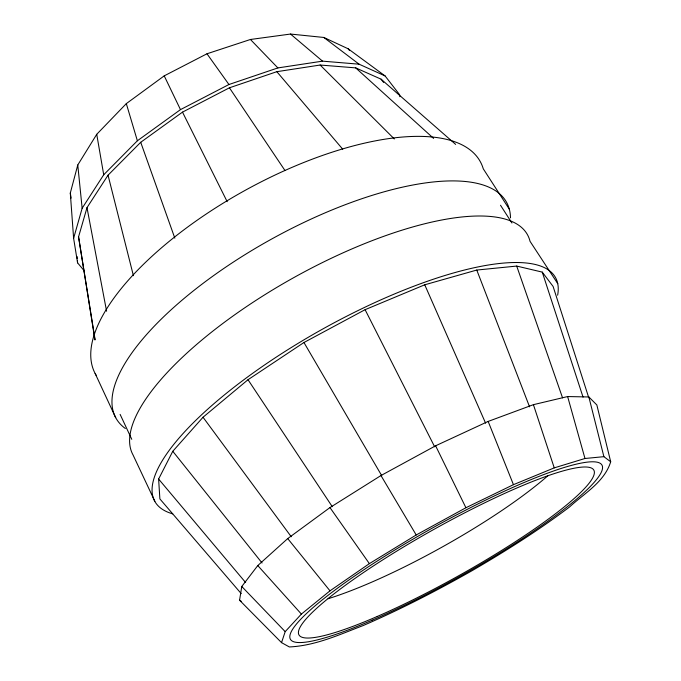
<?xml version="1.0" encoding="UTF-8"?>
<svg xmlns="http://www.w3.org/2000/svg" width="681" height="681" viewBox="0 0 681 681"><rect width="100%" height="100%" fill="white"/><g stroke="black" fill="none" stroke-linecap="round" stroke-linejoin="round"><path stroke-width="1.02" d="M239.567 600.233L241.772 586.486L257.776 565.57L287.714 538.577L329.962 507.583L380.968 475.542L435.61 445.791L488.158 421.428L533.419 404.667L567.631 396.555L588.861 396.972L596.845 404.965L610.695 461.786C604.464 482.105 584.281 493.333 569.512 506.987C538.467 530.439 505.523 551.21 471.916 570.772C436.615 590.793 400.513 609.401 363.254 625.516C339.334 634.658 315.337 645.758 289.365 646.95L281.534 642.634L239.567 600.233L241.261 601.306M84.367 270.961L77.591 262.857L73.616 238.299L70.305 193.038L77.77 164.989L96.736 134.31L126.317 103.631L164.223 75.863L206.981 53.782L250.438 39.481L290.515 34.05L323.833 37.464L348.119 48.768L385.097 75.94L399.585 94.668L399.858 96.719M73.616 238.299L82.146 208.241L103.716 174.77L137.375 140.78L180.482 109.624L228.944 84.512L277.882 67.921L322.53 61.145L359.083 64.184L385.097 75.94M94.957 339.989L78.562 236.869L86.998 207.654L108.041 175.196L140.72 142.286L182.499 112.127L229.429 87.798L276.835 71.684L320.147 65.035L355.678 67.87L381.071 79.166L455.657 144.406M281.534 642.634L285.194 631.636L301.385 614.075L329.996 590.836L369.374 563.63L416.21 534.968L465.915 507.737L513.448 484.668L554.249 467.873L584.979 458.492L603.894 456.67L610.695 461.786M241.21 593.611L159.882 498.918L158.613 479.041L172.778 451.282L203.032 417.24L248.012 379.717L303.956 342.509L365.093 309.685L424.74 284.794L476.768 270.051L516.709 266.075L542.263 272.111L553.117 286.471L588.75 397.678M323.833 37.464L359.083 64.184M290.515 34.05L322.53 61.145M355.678 67.87L433.61 138.413M320.147 65.035L394.308 138.95M250.438 39.481L277.882 67.921M241.772 586.486L285.194 631.636M257.776 565.57L301.385 614.075M276.835 71.684L342.688 149.156M158.613 479.041L245.645 582.553M287.714 538.577L329.996 590.836M348.119 48.768L349.404 50.377M172.778 451.282L262.057 562.974M381.071 79.166L383.658 82.461M203.032 417.24L291.247 536.739M206.981 53.782L228.944 84.512M329.962 507.583L369.374 563.63M229.429 87.798L284.845 170.327M248.012 379.717L332.285 506.69M557.79 283.713L530.031 241.312A225.879 76.459 -29.2 0 0 302.687 272.749A225.879 76.459 -29.2 0 0 132.974 454.814L154.893 501.369M509.328 209.212L483.272 168.811A219.776 88.445 -28.9 0 0 252.047 186.611A219.776 88.445 -28.9 0 0 96.14 375.24M500.501 205.236L511.925 223.01M380.968 475.542L416.21 534.968M303.956 342.509L381.718 475.644M365.093 309.685L434.657 446.813M182.499 112.127L227.182 201.678M435.61 445.791L465.915 507.737M164.223 75.863L180.482 109.624M120.128 414.388L131.774 439.313M95.144 373.477L115.702 417.683M424.74 284.794L485.604 423.173M488.158 421.428L513.448 484.668M476.768 270.051L529.563 406.838M140.72 142.286L174.83 238.163M516.709 266.075L562.557 397.857M533.419 404.667L554.249 467.873M542.263 272.111L583.047 397.117M126.317 103.631L137.375 140.78M567.631 396.555L584.979 458.492M108.041 175.196L133.399 275.669M588.861 396.972L603.894 456.67M86.998 207.654L106.594 311.226M96.736 134.31L103.716 174.77M78.562 236.869L95.068 339.555M70.305 193.038L71.096 198.128M77.77 164.989L82.146 208.241M77.098 256.533L77.259 258.644M77.421 260.755L77.591 262.857M125.389 428.519A223.138 81.388 -28.9 0 1 273.958 237.763A223.138 81.388 -28.9 0 1 510.486 217.886M172.753 513.866A229.48 68.585 -29.2 0 1 317.329 332.056A229.48 68.585 -29.2 0 1 557.637 295.205M548.188 475.466A167.032 30.9 -29.2 0 1 328.114 598.727M377.214 616.475A168.879 26.278 -29.2 0 0 594.258 471.261A168.879 26.278 -29.2 0 0 367.8 569.648A168.879 26.278 -29.2 0 0 377.214 616.475M372.09 620.212A178.439 27.793 -29.2 0 0 602.472 466.528A178.439 27.793 -29.2 0 0 364.122 569.588A178.439 27.793 -29.2 0 0 372.09 620.212"/></g></svg>
